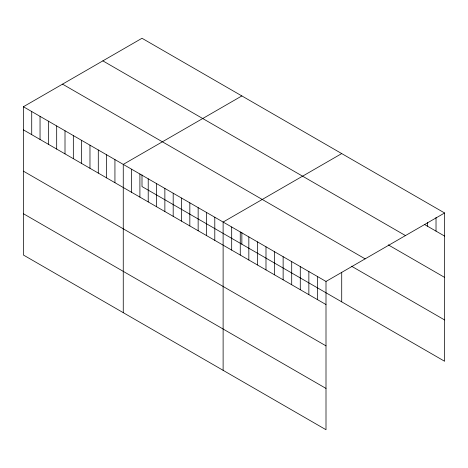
<?xml version="1.0" encoding="UTF-8"?>
<svg xmlns="http://www.w3.org/2000/svg" width="468" height="468" viewBox="0 0 468 468"><rect width="100%" height="100%" fill="white"/><g stroke="black" fill="none" stroke-linecap="round" stroke-linejoin="round"><path stroke-width="0.7" d="M23.4 106.745L326.003 281.449L326.003 429.729L23.4 255.019L23.4 106.745L141.997 38.271L444.6 212.981L444.6 361.255L141.997 186.551L141.997 174.845M241.857 95.928L123.259 164.397L123.259 312.677M341.716 153.58L223.119 222.048L223.119 370.328M326.003 281.449L444.6 212.981M424.388 224.418L444.6 236.083M102.861 60.869L405.464 235.574M388.259 244.863L444.6 277.389M62.536 84.146L365.139 258.857M351.515 266.204L444.6 319.948M23.4 129.852L326.003 304.557M23.4 171.159L326.003 345.864M23.4 213.718L326.003 388.422M436.024 217.415L436.024 231.133M427.454 222.575L427.454 226.184M341.716 272.253L341.716 301.854M317.427 276.5L317.427 299.608M308.857 271.551L308.857 294.659M300.28 266.602L300.28 289.704M291.704 261.653L291.704 284.755M283.134 256.698L283.134 279.805M274.558 251.749L274.558 274.856M265.988 246.8L265.988 269.907M257.412 241.851L257.412 264.958M248.836 236.902L248.836 260.003M241.857 232.497L241.857 244.202M240.265 231.952L240.265 255.054M231.689 226.998L231.689 250.105M214.794 217.246L214.794 240.353M206.476 212.443L206.476 235.55M198.151 207.64L198.151 230.742M189.832 202.831L189.832 225.939M181.508 198.028L181.508 221.136M173.189 193.225L173.189 216.327M164.865 188.417L164.865 211.524M156.546 183.614L156.546 206.721M148.221 178.811L148.221 201.919M139.903 174.008L139.903 197.11M131.578 169.2L131.578 192.307M114.935 159.594L114.935 182.701M106.616 154.791L106.616 177.893M98.292 149.982L98.292 173.09M89.973 145.179L89.973 168.287M81.648 140.377L81.648 163.484M73.33 135.574L73.33 158.675M65.005 130.765L65.005 153.873M56.687 125.962L56.687 149.07M48.362 121.159L48.362 144.261M40.043 116.351L40.043 139.458M31.719 111.548L31.719 134.655"/></g></svg>
